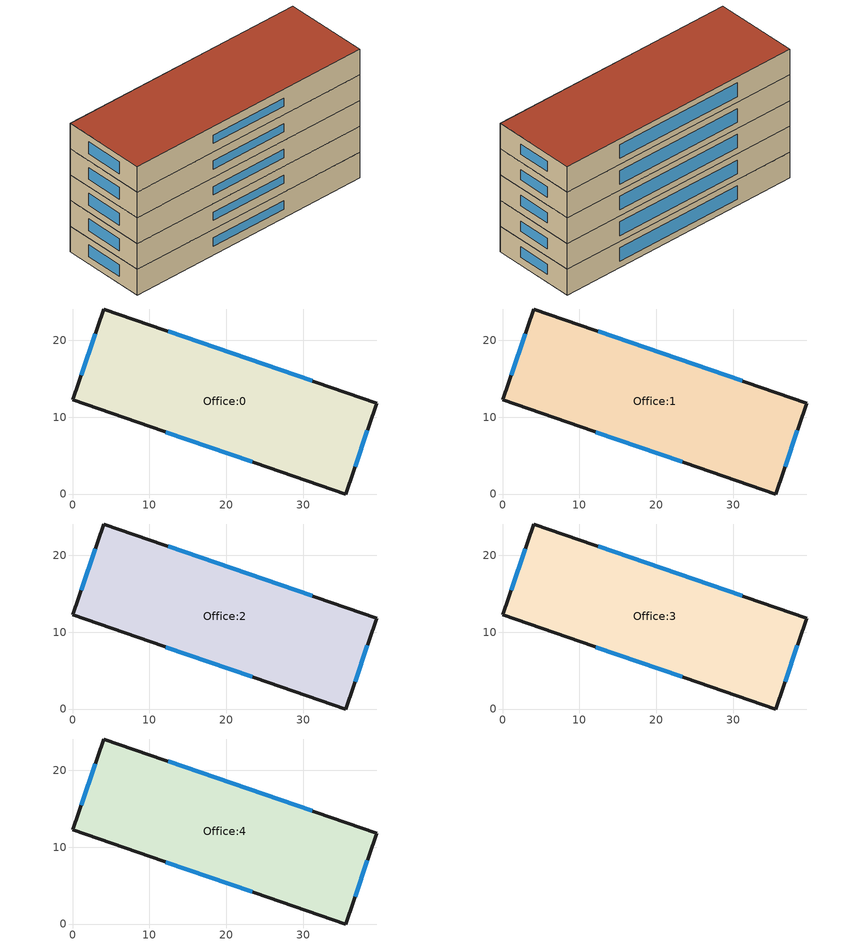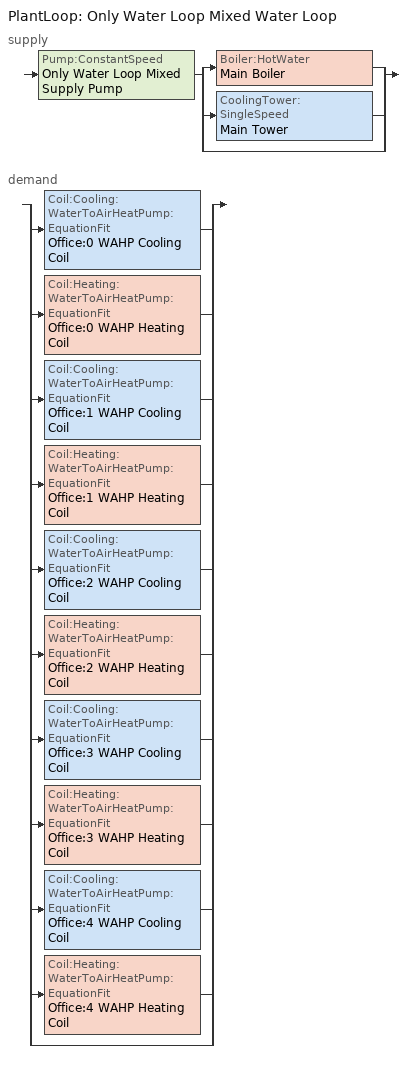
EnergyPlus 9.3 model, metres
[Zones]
Office:0
 floor ground (GroundFloor): 35.51,0 0,12.23 4.08,24.07 39.59,11.84 z0
 wall outside (ExternalWall): 35.51,0 39.59,11.84 4.08,24.07 0,12.23 35.51,0 z0:3.97
 window (Glazing): 36.74,3.56 38.36,8.28 z1.19:2.78; 31.2,14.73 12.46,21.18 z0.94:3.03; 12.14,8.05 23.37,4.18 z1.36:2.61; 2.98,20.87 1.1,15.42 z1.07:2.9
 ceiling adiabatic (Floor_Ceiling): 39.59,11.84 4.08,24.07 0,12.23 35.51,0 z3.97
Office:1
 floor adiabatic (Floor_Ceiling): 35.51,0 0,12.23 4.08,24.07 39.59,11.84 z3.97
 wall outside (ExternalWall): 35.51,0 39.59,11.84 4.08,24.07 0,12.23 35.51,0 z3.97:7.94
 window (Glazing): 36.74,3.56 38.36,8.28 z5.16:6.75; 31.2,14.73 12.46,21.18 z4.91:7; 12.14,8.05 23.37,4.18 z5.33:6.58; 2.98,20.87 1.1,15.42 z5.04:6.87
 ceiling adiabatic (Floor_Ceiling): 39.59,11.84 4.08,24.07 0,12.23 35.51,0 z7.94
Office:2
 floor adiabatic (Floor_Ceiling): 35.51,0 0,12.23 4.08,24.07 39.59,11.84 z7.94
 wall outside (ExternalWall): 35.51,0 39.59,11.84 4.08,24.07 0,12.23 35.51,0 z7.94:11.91
 window (Glazing): 36.74,3.56 38.36,8.28 z9.13:10.71; 31.2,14.73 12.46,21.18 z8.88:10.97; 12.14,8.05 23.37,4.18 z9.3:10.55; 2.98,20.87 1.1,15.42 z9.01:10.84
 ceiling adiabatic (Floor_Ceiling): 39.59,11.84 4.08,24.07 0,12.23 35.51,0 z11.91
Office:3
 floor adiabatic (Floor_Ceiling): 35.51,0 0,12.23 4.08,24.07 39.59,11.84 z11.91
 wall outside (ExternalWall): 35.51,0 39.59,11.84 4.08,24.07 0,12.23 35.51,0 z11.91:15.88
 window (Glazing): 36.74,3.56 38.36,8.28 z13.1:14.68; 31.2,14.73 12.46,21.18 z12.84:14.94; 12.14,8.05 23.37,4.18 z13.26:14.52; 2.98,20.87 1.1,15.42 z12.98:14.81
 ceiling adiabatic (Floor_Ceiling): 39.59,11.84 4.08,24.07 0,12.23 35.51,0 z15.88
Office:4
 floor adiabatic (Floor_Ceiling): 35.51,0 0,12.23 4.08,24.07 39.59,11.84 z15.88
 wall outside (ExternalWall): 35.51,0 39.59,11.84 4.08,24.07 0,12.23 35.51,0 z15.88:19.85
 window (Glazing): 36.74,3.56 38.36,8.28 z17.07:18.65; 31.2,14.73 12.46,21.18 z16.81:18.91; 12.14,8.05 23.37,4.18 z17.23:18.49; 2.98,20.87 1.1,15.42 z16.95:18.78
 roof outside (Roof): 39.59,11.84 4.08,24.07 0,12.23 35.51,0 z19.85
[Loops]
PlantLoop 'Only Water Loop Mixed Water Loop'
 supply: Pump:ConstantSpeed 'Only Water Loop Mixed Supply Pump' > split
  | Boiler:HotWater 'Main Boiler'
  | CoolingTower:SingleSpeed 'Main Tower'
  | bypass
 demand: split
  | Coil:Cooling:WaterToAirHeatPump:EquationFit 'Office:0 WAHP Cooling Coil'
  | Coil:Heating:WaterToAirHeatPump:EquationFit 'Office:0 WAHP Heating Coil'
  | Coil:Cooling:WaterToAirHeatPump:EquationFit 'Office:1 WAHP Cooling Coil'
  | Coil:Heating:WaterToAirHeatPump:EquationFit 'Office:1 WAHP Heating Coil'
  | Coil:Cooling:WaterToAirHeatPump:EquationFit 'Office:2 WAHP Cooling Coil'
  | Coil:Heating:WaterToAirHeatPump:EquationFit 'Office:2 WAHP Heating Coil'
  | Coil:Cooling:WaterToAirHeatPump:EquationFit 'Office:3 WAHP Cooling Coil'
  | Coil:Heating:WaterToAirHeatPump:EquationFit 'Office:3 WAHP Heating Coil'
  | Coil:Cooling:WaterToAirHeatPump:EquationFit 'Office:4 WAHP Cooling Coil'
  | Coil:Heating:WaterToAirHeatPump:EquationFit 'Office:4 WAHP Heating Coil'
  | bypass
[Building]
Shape0_0_HeatPumpWBoiler: Loads convergence tolerance value=0.04; Maximum number of warmup days=25; Minimum number of warmup days=6; North axis=0; Solar distribution=FullExterior; Temperature convergence tolerance value=0.4
[Site:GroundTemperature:BuildingSurface]
6.17, 5.07, 5.33, 6.27, 9.35, 12.12, 14.32, 15.48, 15.2, 13.62, 11.08, 8.41
[Site:Location]
MUNICH_DEU: Elevation=529; Latitude=48.13; Longitude=11.7; Time zone=1
[SizingPeriod:DesignDay] Day of month=21; Daylight saving time indicator=No; Dry bulb temperature range modifier type=DefaultMultipliers; Enthalpy at maximum dry bulb=0; Humidity condition type=DewPoint; Rain indicator=No; Snow indicator=No; Solar model indicator=ASHRAEClearSky
Name | Barometric pressure | Daily dry bulb temperature range | Day type | Maximum dry bulb temperature | Month | Sky clearness | Wetbulb or dewpoint at maximum dry bulb | Wind direction | Wind speed
MUNICH Ann Clg .4% Condns DB=>MWB (month 6) | 95200 | 10.9 | SummerDesignDay | 29 | 6 | 1 | 13.9 | 240 | 1
MUNICH Ann Clg .4% Condns DB=>MWB (month 7) | 95200 | 10.9 | SummerDesignDay | 29 | 7 | 1 | 13.9 | 240 | 1
MUNICH Ann Clg .4% Condns DB=>MWB (month 8) | 95200 | 10.9 | SummerDesignDay | 29 | 8 | 1 | 13.9 | 240 | 1
MUNICH Ann Clg .4% Condns DB=>MWB (month 9) | 95200 | 10.9 | SummerDesignDay | 29 | 9 | 1 | 13.9 | 240 | 1
MUNICH Ann Clg .4% Condns Enth=>MDB | 95300 | 10.9 | SummerDesignDay | 31.5 | 7 | 1 | 17.8 | 240 | 1.5
MUNICH Ann Htg 99.6% Condns DB | 95900 | 0 | WinterDesignDay | -12.8 | 2 | 0 | -13.9 | 130 | 1
[Construction]
ExternalWall: wall_plasterlayer, wall_insulation, wall_structure, wall_plasterlayer
Floor_Ceiling: floor_structure, ifloor_insulation, floor_cementscreed
Glazing: Glazing Material
GroundFloor: pInsulation, floor_structure, gfloor_insulation, floor_cementscreed
InternalMass: InternalMaterial
Roof: pInsulation, roof_insulation, roof_structure, roof_plaster
[Material] Roughness=Smooth; Visible absorptance=0.7
Name | Conductivity | Density | Solar absorptance | Specific heat | Thermal absorptance | Thickness
InternalMaterial | 2.3 | 500 | 0.85 | 1000 | 0.85 | 0.12
floor_cementscreed | 1.4 | 2000 | 0.7 | 1000 | 0.9 | 0.08
floor_structure | 2.3 | 2300 | 0.7 | 918.776 | 0.9 | 0.2
gfloor_insulation | 0.035 | 20 | 0.7 | 1000 | 0.9 | 0.053
ifloor_insulation | 0.035 | 20 | 0.7 | 1000 | 0.9 | 0.07152
pInsulation | 0.035 | 20 | 0.7 | 1000 | 0.9 | 0.05
roof_insulation | 0.035 | 20 | 0.7 | 1000 | 0.9 | 0.13927
roof_plaster | 0.7 | 1400 | 0.7 | 1000 | 0.9 | 0.02
roof_structure | 2.3 | 2300 | 0.7 | 918.776 | 0.9 | 0.25
wall_insulation | 0.035 | 25 | 0.7 | 1000 | 0.9 | 0.16037
wall_plasterlayer | 0.7 | 1400 | 0.4 | 1000 | 0.9 | 0.02
wall_structure | 2.3 | 2300 | 0.7 | 1100 | 0.9 | 0.18
[WindowMaterial:Shade]
ROLL SHADE: Bottom opening multiplier=0.5; Conductivity=0.1; Infrared hemispherical emissivity=0.9; Infrared transmittance=0.05; Left side opening multiplier=0.5; Right side opening multiplier=0; Shade to glass distance=0.05; Solar reflectance=0.5; Solar transmittance=0.3; Thickness=0.003; Top opening multiplier=0; Visible reflectance=0.5; Visible transmittance=0.3
[WindowMaterial:SimpleGlazingSystem]
Glazing Material: Solar heat gain coefficient=0.446626; U factor=0.712936; Visible transmittance=0.1
[Boiler:HotWater]
Main Boiler: Boiler flow mode=ConstantFlow; Design water flow rate=Autosize; Efficiency curve temperature evaluation variable=LeavingBoiler; Fuel type=Electricity; Maximum part load ratio=1.1; Minimum part load ratio=0.1; Nominal capacity=Autosize; Nominal thermal efficiency=0.935604; Normalized boiler efficiency curve=Main Boiler Efficiency Curve; Optimum part load ratio=0.9; Parasitic electric load=0; Sizing factor=1.2; Water outlet upper temperature limit=99.9
[Coil:Cooling:WaterToAirHeatPump:EquationFit] Gross rated cooling cop=3.8368; Gross rated sensible cooling capacity=Autosize; Gross rated total cooling capacity=Autosize; Nominal time for condensate removal to begin=0; Rated air flow rate=Autosize; Rated water flow rate=Autosize; Ratio of initial moisture evaporation rate and steady state latent capacity=0
Name | Cooling power consumption curve | Sensible cooling capacity curve | Total cooling capacity curve
Office:0 WAHP Cooling Coil | Office:0 WAHP ClgPowCurve | Office:0 WAHP ClgSensCapCurve | Office:0 WAHP ClgTotCapCurve
Office:1 WAHP Cooling Coil | Office:1 WAHP ClgPowCurve | Office:1 WAHP ClgSensCapCurve | Office:1 WAHP ClgTotCapCurve
Office:2 WAHP Cooling Coil | Office:2 WAHP ClgPowCurve | Office:2 WAHP ClgSensCapCurve | Office:2 WAHP ClgTotCapCurve
Office:3 WAHP Cooling Coil | Office:3 WAHP ClgPowCurve | Office:3 WAHP ClgSensCapCurve | Office:3 WAHP ClgTotCapCurve
Office:4 WAHP Cooling Coil | Office:4 WAHP ClgPowCurve | Office:4 WAHP ClgSensCapCurve | Office:4 WAHP ClgTotCapCurve
[Coil:Heating:Electric] Efficiency=1; Nominal capacity=Autosize
Office:0 WAHP Supp Heating Coil; Office:1 WAHP Supp Heating Coil; Office:2 WAHP Supp Heating Coil; Office:3 WAHP Supp Heating Coil; Office:4 WAHP Supp Heating Coil
[Coil:Heating:WaterToAirHeatPump:EquationFit] Gross rated heating capacity=Autosize; Gross rated heating cop=4.0775; Rated air flow rate=Autosize; Rated water flow rate=Autosize
Name | Heating capacity curve | Heating power consumption curve
Office:0 WAHP Heating Coil | Office:0 WAHP HtgCapCurve | Office:0 WAHP HtgPowCurve
Office:1 WAHP Heating Coil | Office:1 WAHP HtgCapCurve | Office:1 WAHP HtgPowCurve
Office:2 WAHP Heating Coil | Office:2 WAHP HtgCapCurve | Office:2 WAHP HtgPowCurve
Office:3 WAHP Heating Coil | Office:3 WAHP HtgCapCurve | Office:3 WAHP HtgPowCurve
Office:4 WAHP Heating Coil | Office:4 WAHP HtgCapCurve | Office:4 WAHP HtgPowCurve
[CoolingTower:SingleSpeed]
Main Tower: Blowdown calculation mode=ConcentrationRatio; Blowdown concentration ratio=3; Capacity control=FanCycling; Design air flow rate=Autosize; Design fan power=Autosize; Design u factor times area value=Autosize; Design water flow rate=Autosize; Drift loss percent=0.008; Evaporation loss mode=SaturatedExit; Free convection capacity=Autocalculate; Free convection regime air flow rate=Autocalculate; Free convection regime u factor times area value=Autocalculate; Performance input method=UFactorTimesAreaAndDesignWaterFlowRate; Sizing factor=1.2
[Daylighting:Controls] Availability schedule=Office_OccupancySchedule; Fraction of zone controlled by reference point 1=0.2; Illuminance setpoint at reference point 1=500; Fraction of zone controlled by reference point 2=0.2; Illuminance setpoint at reference point 2=500; Fraction of zone controlled by reference point 3=0.2; Illuminance setpoint at reference point 3=500; Fraction of zone controlled by reference point 4=0.2; Illuminance setpoint at reference point 4=500; Fraction of zone controlled by reference point 5=0.2; Illuminance setpoint at reference point 5=500; Daylighting method=SplitFlux; Delight gridding resolution=2; Glare calculation azimuth angle of view direction clockwise from zone y axis=180; Lighting control type=Continuous; Maximum allowable discomfort glare index=22; Minimum input power fraction for continuous or continuousoff dimming control=0.3; Minimum light output fraction for continuous or continuousoff dimming control=0.3; Number of stepped control steps=3; Probability lighting will be reset when needed in manual stepped control=1
Name | Zone | Daylighting reference point name 1 | Daylighting reference point name 2 | Daylighting reference point name 3 | Daylighting reference point name 4 | Daylighting reference point name 5 | Glare calculation daylighting reference point
DayLight Control For Office:0 | Office:0 | Day Light Reference Point 1 for Office:0 | Day Light Reference Point 2 for Office:0 | Day Light Reference Point 3 for Office:0 | Day Light Reference Point 4 for Office:0 | Day Light Reference Point 5 for Office:0 | Day Light Reference Point 5 for Office:0
DayLight Control For Office:1 | Office:1 | Day Light Reference Point 1 for Office:1 | Day Light Reference Point 2 for Office:1 | Day Light Reference Point 3 for Office:1 | Day Light Reference Point 4 for Office:1 | Day Light Reference Point 5 for Office:1 | Day Light Reference Point 5 for Office:1
DayLight Control For Office:2 | Office:2 | Day Light Reference Point 1 for Office:2 | Day Light Reference Point 2 for Office:2 | Day Light Reference Point 3 for Office:2 | Day Light Reference Point 4 for Office:2 | Day Light Reference Point 5 for Office:2 | Day Light Reference Point 5 for Office:2
DayLight Control For Office:3 | Office:3 | Day Light Reference Point 1 for Office:3 | Day Light Reference Point 2 for Office:3 | Day Light Reference Point 3 for Office:3 | Day Light Reference Point 4 for Office:3 | Day Light Reference Point 5 for Office:3 | Day Light Reference Point 5 for Office:3
DayLight Control For Office:4 | Office:4 | Day Light Reference Point 1 for Office:4 | Day Light Reference Point 2 for Office:4 | Day Light Reference Point 3 for Office:4 | Day Light Reference Point 4 for Office:4 | Day Light Reference Point 5 for Office:4 | Day Light Reference Point 5 for Office:4
[DesignSpecification:OutdoorAir] Outdoor air flow per person=0.00944; Outdoor air flow per zone=0; Outdoor air flow per zone floor area=0; Outdoor air method=Flow/Person
SZ DSOA Office:0; SZ DSOA Office:1; SZ DSOA Office:2; SZ DSOA Office:3; SZ DSOA Office:4
[DesignSpecification:ZoneAirDistribution] Zone air distribution effectiveness in cooling mode=1; Zone air distribution effectiveness in heating mode=1
SZ DSZAD Office:0; SZ DSZAD Office:1; SZ DSZAD Office:2; SZ DSZAD Office:3; SZ DSZAD Office:4
[Fan:OnOff] Availability schedule=HVACTemplate-Always 1; Fan total efficiency=0.7; Maximum flow rate=Autosize; Motor efficiency=0.9; Motor in airstream fraction=1; Pressure rise=75
Office:0 WAHP Supply Fan; Office:1 WAHP Supply Fan; Office:2 WAHP Supply Fan; Office:3 WAHP Supply Fan; Office:4 WAHP Supply Fan
[InternalMass] Construction=InternalMass; Surface area=498.516
Name | Zone or zonelist
Office:0:InternalMass:01 | Office:0
Office:1:InternalMass:01 | Office:1
Office:2:InternalMass:01 | Office:2
Office:3:InternalMass:01 | Office:3
Office:4:InternalMass:01 | Office:4
[PlantEquipmentList]
Only Water Loop All Cooling Equipment: Main Tower, CoolingTower:SingleSpeed
Only Water Loop All Heating Equipment: Main Boiler, Boiler:HotWater
[PlantEquipmentOperation:CoolingLoad]
Only Water Loop Cool Operation All Hours: Load range 1 lower limit=0; Load range 1 upper limit=1000000000000000; Range 1 equipment list=Only Water Loop All Cooling Equipment
[PlantEquipmentOperation:HeatingLoad]
Only Water Loop Heat Operation All Hours: Load range 1 lower limit=0; Load range 1 upper limit=1000000000000000; Range 1 equipment list=Only Water Loop All Heating Equipment
[PlantEquipmentOperationSchemes]
Only Water Loop Operation: Control scheme 1=Only Water Loop Heat Operation All Hours; Control scheme 1 schedule=HVACTemplate-Always 1; Control scheme 2=Only Water Loop Cool Operation All Hours; Control scheme 2 schedule=HVACTemplate-Always 1
[PlantLoop]
Only Water Loop Mixed Water Loop: Fluid type=Water; Load distribution scheme=SequentialLoad; Maximum loop flow rate=Autosize; Maximum loop temperature=100; Minimum loop flow rate=0; Minimum loop temperature=10; Plant equipment operation scheme=Only Water Loop Operation; Plant loop demand calculation scheme=DualSetpointDeadband; Plant loop volume=Autocalculate
[Pump:ConstantSpeed]
Only Water Loop Mixed Supply Pump: Design flow rate=Autosize; Design power consumption=Autosize; Design pump head=179352; Fraction of motor inefficiencies to fluid stream=0; Motor efficiency=0.9; Pump control type=Intermittent
[SetpointManager:Scheduled:DualSetpoint]
Only Water Loop Mixed Temp Manager: Control variable=Temperature; High setpoint schedule=HVACTemplate-Always 34; Low setpoint schedule=HVACTemplate-Always 20; Setpoint node or nodelist=Only Water Loop Mixed Supply Setpoint Nodes
[Sizing:Plant]
Only Water Loop Mixed Water Loop: Design loop exit temperature=34; Loop design temperature difference=6; Loop type=Condenser
[Sizing:Zone] Cooling design air flow method=DesignDay; Cooling design air flow rate=0; Cooling minimum air flow fraction=0; Heating design air flow method=DesignDay; Heating design air flow rate=0; Heating maximum air flow fraction=0; Zone cooling design supply air humidity ratio=0.008; Zone cooling design supply air temperature=12.5; Zone cooling design supply air temperature difference=11.11; Zone cooling design supply air temperature input method=SupplyAirTemperature; Zone cooling sizing factor=1.2; Zone heating design supply air humidity ratio=0.008; Zone heating design supply air temperature=50; Zone heating design supply air temperature input method=SupplyAirTemperature; Zone heating sizing factor=1.2
Name | Design specification outdoor air object | Design specification zone air distribution object
Office:0 | SZ DSOA Office:0 | SZ DSZAD Office:0
Office:1 | SZ DSOA Office:1 | SZ DSZAD Office:1
Office:2 | SZ DSOA Office:2 | SZ DSZAD Office:2
Office:3 | SZ DSOA Office:3 | SZ DSZAD Office:3
Office:4 | SZ DSOA Office:4 | SZ DSZAD Office:4
[ThermostatSetpoint:DualSetpoint]
Office_Thermostat Dual SP Control: Cooling setpoint temperature schedule=Office_CoolingSetPointSchedule; Heating setpoint temperature schedule=Office_HeatingSetPointSchedule
[WindowShadingControl] Glare control is active=No; Setpoint=23; Shading control is scheduled=No; Shading control type=OnIfHighZoneAirTemperature; Shading device material=ROLL SHADE; Shading type=InteriorShade
Name | Zone | Daylighting control object | Fenestration surface name 1
CONTROL ON ZONE TEMP Window_On_Office:0:East:Wall:5 | Office:0 | DayLight Control For Office:0 | Window_On_Office:0:East:Wall:5
CONTROL ON ZONE TEMP Window_On_Office:0:South:Wall:4 | Office:0 | DayLight Control For Office:0 | Window_On_Office:0:South:Wall:4
CONTROL ON ZONE TEMP Window_On_Office:0:West:Wall:3 | Office:0 | DayLight Control For Office:0 | Window_On_Office:0:West:Wall:3
CONTROL ON ZONE TEMP Window_On_Office:1:East:Wall:5 | Office:1 | DayLight Control For Office:1 | Window_On_Office:1:East:Wall:5
CONTROL ON ZONE TEMP Window_On_Office:1:South:Wall:4 | Office:1 | DayLight Control For Office:1 | Window_On_Office:1:South:Wall:4
CONTROL ON ZONE TEMP Window_On_Office:1:West:Wall:3 | Office:1 | DayLight Control For Office:1 | Window_On_Office:1:West:Wall:3
CONTROL ON ZONE TEMP Window_On_Office:2:East:Wall:5 | Office:2 | DayLight Control For Office:2 | Window_On_Office:2:East:Wall:5
CONTROL ON ZONE TEMP Window_On_Office:2:South:Wall:4 | Office:2 | DayLight Control For Office:2 | Window_On_Office:2:South:Wall:4
CONTROL ON ZONE TEMP Window_On_Office:2:West:Wall:3 | Office:2 | DayLight Control For Office:2 | Window_On_Office:2:West:Wall:3
CONTROL ON ZONE TEMP Window_On_Office:3:East:Wall:5 | Office:3 | DayLight Control For Office:3 | Window_On_Office:3:East:Wall:5
CONTROL ON ZONE TEMP Window_On_Office:3:South:Wall:4 | Office:3 | DayLight Control For Office:3 | Window_On_Office:3:South:Wall:4
CONTROL ON ZONE TEMP Window_On_Office:3:West:Wall:3 | Office:3 | DayLight Control For Office:3 | Window_On_Office:3:West:Wall:3
CONTROL ON ZONE TEMP Window_On_Office:4:East:Wall:5 | Office:4 | DayLight Control For Office:4 | Window_On_Office:4:East:Wall:5
CONTROL ON ZONE TEMP Window_On_Office:4:South:Wall:4 | Office:4 | DayLight Control For Office:4 | Window_On_Office:4:South:Wall:4
CONTROL ON ZONE TEMP Window_On_Office:4:West:Wall:3 | Office:4 | DayLight Control For Office:4 | Window_On_Office:4:West:Wall:3
[Zone]
Office:0; Office:1; Office:2; Office:3; Office:4
[ZoneControl:Thermostat] Control 1=Office_Thermostat Dual SP Control; Control type schedule=HVACTemplate-Always 4
Name | Zone or zonelist
Office:0 Thermostat | Office:0
Office:1 Thermostat | Office:1
Office:2 Thermostat | Office:2
Office:3 Thermostat | Office:3
Office:4 Thermostat | Office:4
[Zone equipment]
Office:0: Office:0 WAHP
Office:1: Office:1 WAHP
Office:2: Office:2 WAHP
Office:3: Office:3 WAHP
Office:4: Office:4 WAHP
[ZoneHVAC:WaterToAirHeatPump] Cooling outdoor air flow rate=Autosize; Cooling supply air flow rate=Autosize; Fan placement=DrawThrough; Fraction of on cycle power use=0.01; Heat pump coil water flow mode=Cycling; Heat pump fan delay time=60; Heat pump time constant=60; Heating outdoor air flow rate=Autosize; Heating supply air flow rate=Autosize; Maximum cycling rate=2.5; Maximum outdoor dry bulb temperature for supplemental heater operation=20; Maximum supply air temperature from supplemental heater=Autosize; No load outdoor air flow rate=Autosize; Supply air fan operating mode schedule=HVACTemplate-Always 0
Name | Cooling coil | Heating coil | Supplemental heating coil | Supply air fan
Office:0 WAHP | Office:0 WAHP Cooling Coil | Office:0 WAHP Heating Coil | Office:0 WAHP Supp Heating Coil | Office:0 WAHP Supply Fan
Office:1 WAHP | Office:1 WAHP Cooling Coil | Office:1 WAHP Heating Coil | Office:1 WAHP Supp Heating Coil | Office:1 WAHP Supply Fan
Office:2 WAHP | Office:2 WAHP Cooling Coil | Office:2 WAHP Heating Coil | Office:2 WAHP Supp Heating Coil | Office:2 WAHP Supply Fan
Office:3 WAHP | Office:3 WAHP Cooling Coil | Office:3 WAHP Heating Coil | Office:3 WAHP Supp Heating Coil | Office:3 WAHP Supply Fan
Office:4 WAHP | Office:4 WAHP Cooling Coil | Office:4 WAHP Heating Coil | Office:4 WAHP Supp Heating Coil | Office:4 WAHP Supply Fan
[Curve:QuadLinear] Maximum value of w=100; Maximum value of x=100; Maximum value of y=100; Maximum value of z=100; Minimum value of w=-100; Minimum value of x=-100; Minimum value of y=-100; Minimum value of z=-100; Coefficient5 z=0
Name | Coefficient1 constant | Coefficient2 w | Coefficient3 x | Coefficient4 y
Office:0 WAHP ClgPowCurve; Office:1 WAHP ClgPowCurve; Office:2 WAHP ClgPowCurve; Office:3 WAHP ClgPowCurve; Office:4 WAHP ClgPowCurve | -3.20541 | -0.976409 | 3.97893 | 0.938182
Office:0 WAHP ClgTotCapCurve; Office:1 WAHP ClgTotCapCurve; Office:2 WAHP ClgTotCapCurve; Office:3 WAHP ClgTotCapCurve; Office:4 WAHP ClgTotCapCurve | -9.14907 | 10.8781 | -1.71878 | 0.746415
Office:0 WAHP HtgCapCurve; Office:1 WAHP HtgCapCurve; Office:2 WAHP HtgCapCurve; Office:3 WAHP HtgCapCurve; Office:4 WAHP HtgCapCurve | -1.36131 | -2.4718 | 4.17316 | 0.640757
Office:0 WAHP HtgPowCurve; Office:1 WAHP HtgPowCurve; Office:2 WAHP HtgPowCurve; Office:3 WAHP HtgPowCurve; Office:4 WAHP HtgPowCurve | -2.17694 | 0.832114 | 1.57074 | 0.690794
[Curve:Quadratic]
Main Boiler Efficiency Curve: Maximum value of x=1; Minimum value of x=0; Coefficient1 constant=0.97; Coefficient2 x=0.0633; Coefficient3 x 2=-0.0333
[Curve:QuintLinear] Maximum value of v=100; Maximum value of w=100; Maximum value of x=100; Maximum value of y=100; Maximum value of z=100; Minimum value of v=-100; Minimum value of w=-100; Minimum value of x=-100; Minimum value of y=-100; Minimum value of z=-100; Coefficient1 constant=-5.46269; Coefficient2 v=17.9597; Coefficient3 w=-11.8782; Coefficient4 x=-0.980163; Coefficient5 y=0.767286; Coefficient6 z=0
Office:0 WAHP ClgSensCapCurve; Office:1 WAHP ClgSensCapCurve; Office:2 WAHP ClgSensCapCurve; Office:3 WAHP ClgSensCapCurve; Office:4 WAHP ClgSensCapCurve
[Schedule:Compact]
HVACTemplate-Always 0: Through: 12/31, For: AllDays, Until: 24:00, 0
HVACTemplate-Always 1: Through: 12/31, For: AllDays, Until: 24:00, 1
HVACTemplate-Always 4: Through: 12/31, For: AllDays, Until: 24:00, 4
HVACTemplate-Always 20: Through: 12/31, For: AllDays, Until: 24:00, 20
HVACTemplate-Always 34: Through: 12/31, For: AllDays, Until: 24:00, 34
Office_CoolingSetPointSchedule: Through: 12/31, For: WeekDays SummerDesignDay WinterDesignDay CustomDay1 CustomDay2, Until: 6:0, 30, Until: 19:0, 25, Until: 24:00, 30, For: Weekends Holiday, Until: 24:00, 30
Office_HeatingSetPointSchedule: Through: 12/31, For: WeekDays SummerDesignDay WinterDesignDay CustomDay1 CustomDay2, Until: 6:0, 15, Until: 19:0, 20, Until: 24:00, 15, For: Weekends Holiday, Until: 24:00, 15
Office_OccupancySchedule: Through: 12/31, For: WeekDays SummerDesignDay WinterDesignDay CustomDay1 CustomDay2, Until: 7:0, 0, Until: 19:0, 1, Until: 24:00, 0, For: Weekends Holiday, Until: 24:00, 0
